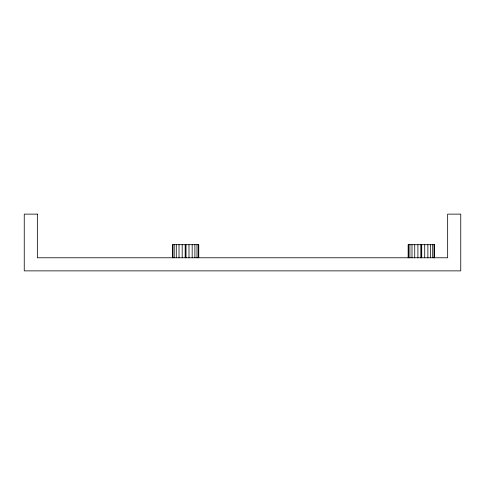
<?xml version="1.0" encoding="UTF-8"?>
<svg xmlns="http://www.w3.org/2000/svg" width="485" height="485" viewBox="0 0 485 485"><rect width="100%" height="100%" fill="white"/><g stroke="black" fill="none" stroke-linecap="round" stroke-linejoin="round"><path stroke-width="0.73" d="M434.457 257.777L434.457 244.683L408.152 244.683L408.152 257.777M434.396 244.683L434.396 257.777M434.008 244.683L434.008 257.777M432.693 244.683L432.693 257.777M430.601 244.683L430.601 257.777M427.879 244.683L427.879 257.777M424.708 244.683L424.708 257.777M421.732 244.683L421.732 257.777M421.301 244.683L421.301 257.777M420.877 244.683L420.877 257.777M417.9 244.683L417.9 257.777M414.73 244.683L414.73 257.777M412.001 244.683L412.001 257.777M409.916 244.683L409.916 257.777M408.6 244.683L408.6 257.777M198.747 257.777L198.747 244.683L172.442 244.683L172.442 257.777M198.298 244.683L198.298 257.777M196.983 244.683L196.983 257.777M194.891 244.683L194.891 257.777M192.169 244.683L192.169 257.777M188.998 244.683L188.998 257.777M186.022 244.683L186.022 257.777M185.591 244.683L185.591 257.777M185.167 244.683L185.167 257.777M182.19 244.683L182.19 257.777M179.02 244.683L179.02 257.777M176.291 244.683L176.291 257.777M174.206 244.683L174.206 257.777M172.89 244.683L172.89 257.777M37.345 214.127L24.25 214.127L24.25 270.873L460.75 270.873L460.75 214.127L447.655 214.127L447.655 257.777L37.345 257.777L37.345 214.127"/></g></svg>
